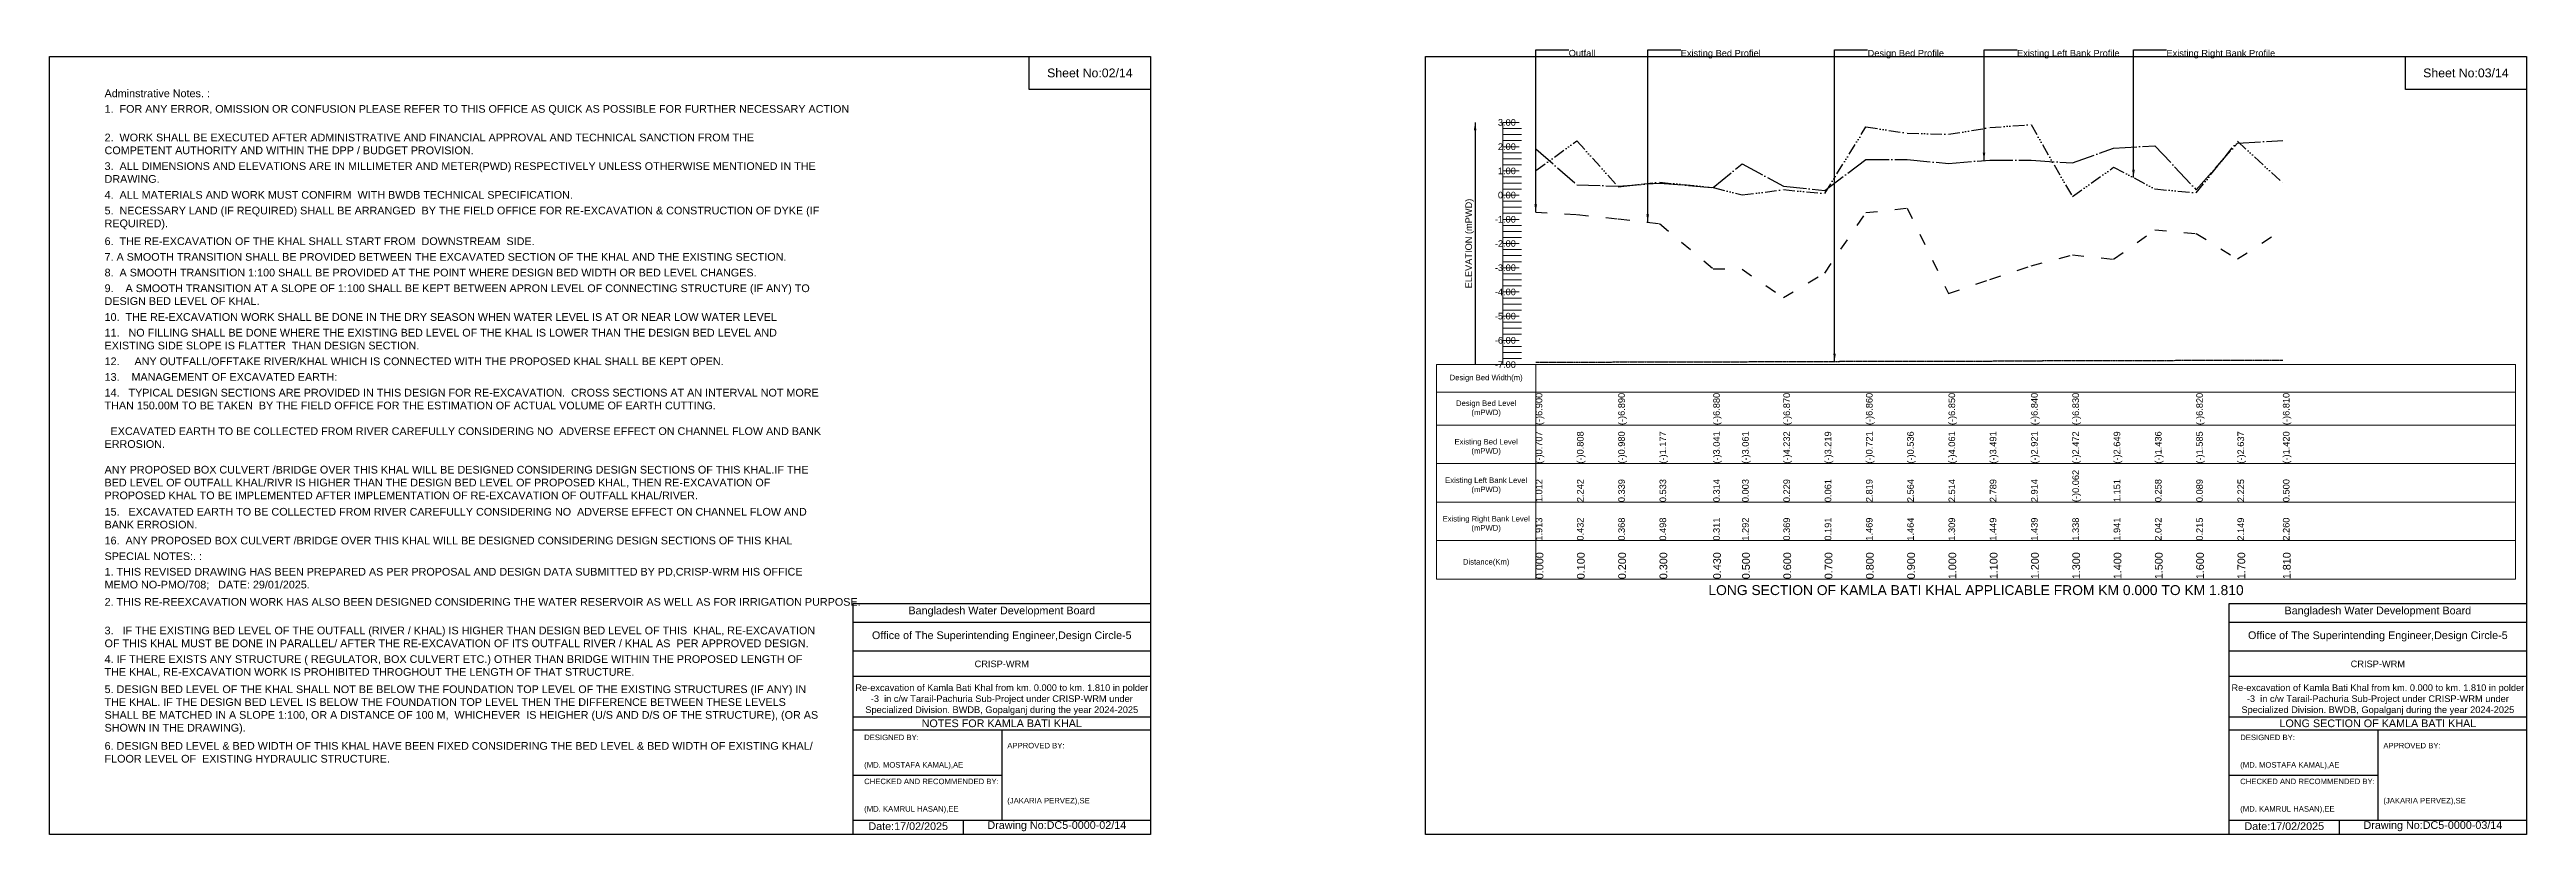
# Model space of a CAD drawing. Header units: inches. Extents: x 91000 to 238000, y -5656 to 51.
# Drawn here: x 110000 to 128000, y -5656 to 51 of the extents above; entities that cross this region are included whole.
import ezdxf

# ---------------------------------------------------------------- set-up
doc = ezdxf.new("R2010")
doc.units = ezdxf.units.IN
doc.header["$LTSCALE"] = 7
doc.header["$MEASUREMENT"] = 0
for name, pattern in [('ACAD_ISO03W100', [30, 12, -18]), ('ACAD_ISO04W100', [30, 24, -3, 0, -3]), ('ACAD_ISO14W100', [24, 12, -3, 0, -3, 0, -3, 0, -3]), ('CENTER', [2, 1.25, -0.25, 0.25, -0.25])]:
    doc.linetypes.add(name, pattern=pattern)
for name, color, linetype, lineweight in [('Design Bed Level Long Section', 7, 'CENTER', 25), ('Existing Bed Level for Long Section', 7, 'ACAD_ISO03W100', 25), ('Existing Left Bank of Long section', 7, 'ACAD_ISO04W100', 25), ('Existing Right Bank of Long Section', 7, 'ACAD_ISO14W100', 25), ('Long Section Border', 7, 'Continuous', 9), ('Long Section Labels', 7, 'Continuous', 9), ('Vscale for Long Section', 7, 'Continuous', 9)]:
    doc.layers.add(name, color=color, linetype=linetype, lineweight=lineweight)
doc.styles.get("Standard").update_dxf_attribs({"font": 'arial.ttf'})
doc.dimstyles.get("Standard").update_dxf_attribs({"dimtxt": 0.18, "dimasz": 0.18, "dimexe": 0.18, "dimexo": 0.0625, "dimgap": 0.09, "dimtad": 0, "dimtih": 1, "dimtoh": 1, "dimdec": 4, "dimzin": 0, "dimdsep": 46, "dimtxsty": 'Standard', "dimcen": 0.09, "dimadec": 0, "dimazin": 0, "dimtfac": 1, "dimtdec": 4, "dimtofl": 0, "dimtmove": 0, "dimatfit": 3, "dimfxl": 1, "dimtolj": 1, "dimtzin": 0, "dimarcsym": 0})

msp = doc.modelspace()

# ---------------------------------------------------------------- linework, layer by layer
for points in [[(110000, 0), (118000, 0), (118000, -5656), (110000, -5656)], [(117120, 0), (118000, 0), (118000, -240), (117120, -240)], [(120000, 0), (128000, 0), (128000, -5656), (120000, -5656)], [(127120, 0), (128000, 0), (128000, -240), (127120, -240)]]:
    msp.add_lwpolyline(points, close=True)
for points in [[(115840, -5656), (115840, -3976), (118000, -3976)], [(115840, -4112), (118000, -4112)], [(125840, -5656), (125840, -3976), (128000, -3976)], [(125840, -4112), (128000, -4112)], [(115840, -4320), (118000, -4320)], [(125840, -4320), (128000, -4320)], [(115840, -4504), (118000, -4504)], [(125840, -4504), (128000, -4504)], [(115840, -4800), (118000, -4800)], [(125840, -4800), (128000, -4800)], [(115840, -4896), (118000, -4896)], [(116920, -4896), (116920, -5552)], [(125840, -4896), (128000, -4896)], [(126920, -4896), (126920, -5552)], [(115840, -5224), (116920, -5224)], [(125840, -5224), (126920, -5224)], [(115840, -5552), (118000, -5552)], [(116640, -5552), (116640, -5656)], [(125840, -5552), (128000, -5552)], [(126640, -5552), (126640, -5656)]]:
    msp.add_lwpolyline(points)
at = {"layer": 'Design Bed Level Long Section'}
msp.add_lwpolyline([(120800, -2222), (121100, -2222), (121400, -2221), (121700, -2221), (122090, -2219), (122300, -2219), (122600, -2217), (122900, -2217), (123200, -2215), (123500, -2215), (123800, -2214), (124100, -2214), (124400, -2212), (124700, -2210), (125000, -2210), (125300, -2210), (125600, -2208), (125900, -2208), (126230, -2207)], dxfattribs=at)
at = {"layer": 'Existing Bed Level for Long Section'}
msp.add_lwpolyline([(120800, -1132), (121100, -1150), (121400, -1180), (121700, -1215), (122090, -1543), (122300, -1547), (122600, -1753), (122900, -1575), (123200, -1135), (123500, -1102), (123800, -1723), (124100, -1622), (124400, -1522), (124700, -1443), (125000, -1474), (125300, -1261), (125600, -1287), (125900, -1472), (126230, -1258)], dxfattribs=at)
at = {"layer": 'Existing Left Bank of Long section'}
msp.add_lwpolyline([(120800, -671), (121100, -932), (121400, -943), (121700, -920), (122090, -953), (122300, -781), (122600, -943), (122900, -974), (123200, -749), (123500, -750), (123800, -778), (124100, -753), (124400, -755), (124700, -773), (125000, -666), (125300, -649), (125600, -970), (125900, -630), (126230, -610)], dxfattribs=at)
at = {"layer": 'Existing Right Bank of Long Section'}
msp.add_lwpolyline([(120800, -830), (121100, -613), (121400, -948), (121700, -914), (122090, -953), (122300, -1007), (122600, -968), (122900, -997), (123200, -512), (123500, -557), (123800, -566), (124100, -517), (124400, -495), (124700, -1019), (125000, -805), (125300, -963), (125600, -992), (125900, -616), (126230, -920)], dxfattribs=at)
at = {"layer": 'Long Section Border'}
msp.add_lwpolyline([(120080, -2240), (127920, -2240), (127920, -3800), (120080, -3800)], close=True, dxfattribs=at)
for points in [[(120800, -2240), (120800, -3800)], [(120080, -2440), (127920, -2440)], [(120080, -2680), (127920, -2680)], [(120080, -2960), (127920, -2960)], [(120080, -3240), (127920, -3240)], [(120080, -3520), (127920, -3520)]]:
    msp.add_lwpolyline(points, dxfattribs=at)
at = {"layer": 'Vscale for Long Section'}
for points in [[(120560, -2240), (120560, -2064), (120560, -1888), (120560, -1712), (120560, -1536), (120560, -1360), (120560, -1184), (120560, -1008), (120560, -832), (120560, -656), (120560, -480)], [(120560, -480), (120680, -480)], [(120560, -524), (120696, -524)], [(120560, -568), (120696, -568)], [(120560, -612), (120696, -612)], [(120560, -656), (120680, -656)], [(120560, -700), (120696, -700)], [(120560, -744), (120696, -744)], [(120560, -788), (120696, -788)], [(120560, -832), (120680, -832)], [(120560, -876), (120696, -876)], [(120560, -920), (120696, -920)], [(120560, -964), (120696, -964)], [(120560, -1008), (120680, -1008)], [(120560, -1052), (120696, -1052)], [(120560, -1096), (120696, -1096)], [(120560, -1140), (120696, -1140)], [(120560, -1184), (120680, -1184)], [(120560, -1228), (120696, -1228)], [(120560, -1272), (120696, -1272)], [(120560, -1316), (120696, -1316)], [(120560, -1360), (120680, -1360)], [(120560, -1404), (120696, -1404)], [(120560, -1448), (120696, -1448)], [(120560, -1492), (120696, -1492)], [(120560, -1536), (120680, -1536)], [(120560, -1580), (120696, -1580)], [(120560, -1624), (120696, -1624)], [(120560, -1668), (120696, -1668)], [(120560, -1712), (120680, -1712)], [(120560, -1756), (120696, -1756)], [(120560, -1800), (120696, -1800)], [(120560, -1844), (120696, -1844)], [(120560, -1888), (120680, -1888)], [(120560, -1932), (120696, -1932)], [(120560, -1976), (120696, -1976)], [(120560, -2020), (120696, -2020)], [(120560, -2064), (120680, -2064)], [(120560, -2108), (120696, -2108)], [(120560, -2152), (120696, -2152)], [(120560, -2196), (120696, -2196)], [(120560, -2240), (120680, -2240)]]:
    msp.add_lwpolyline(points, dxfattribs=at)

# ---------------------------------------------------------------- texts
at = {"attachment_point": 5}
for s, insert, char_height in [('Sheet No:02/14', (117560, -120), 64), ('Sheet No:03/14', (127560, -120), 64), ('Bangladesh Water Development Board', (116920, -4036), 56), ('Bangladesh Water Development Board', (126920, -4036), 56), ('Office of The Superintending Engineer,Design Circle-5', (116920, -4216), 56), ('Office of The Superintending Engineer,Design Circle-5', (126920, -4216), 56)]:
    msp.add_mtext(s, dxfattribs=dict(at, insert=insert, char_height=char_height))
for s, insert, char_height, width, attachment_point in [('Adminstrative Notes. :', (110400, -240), 56, 5200, 1), ('1.  FOR ANY ERROR, OMISSION OR CONFUSION PLEASE REFER TO THIS OFFICE AS QUICK AS POSSIBLE FOR FURTHER NECESSARY ACTION', (110400, -353), 56, 5200, 1), ('2.  WORK SHALL BE EXECUTED AFTER ADMINISTRATIVE AND FINANCIAL APPROVAL AND TECHNICAL SANCTION FROM THE COMPETENT AUTHORITY AND WITHIN THE DPP / BUDGET PROVISION. ', (110400, -561), 56, 5200, 1), ('3.  ALL DIMENSIONS AND ELEVATIONS ARE IN MILLIMETER AND METER(PWD) RESPECTIVELY UNLESS OTHERWISE MENTIONED IN THE DRAWING.', (110400, -769), 56, 5200, 1), ('4.  ALL MATERIALS AND WORK MUST CONFIRM  WITH BWDB TECHNICAL SPECIFICATION.', (110400, -978), 56, 5200, 1), ('5.  NECESSARY LAND (IF REQUIRED) SHALL BE ARRANGED  BY THE FIELD OFFICE FOR RE-EXCAVATION & CONSTRUCTION OF DYKE (IF REQUIRED).', (110400, -1092), 56, 5200, 1), ('6.  THE RE-EXCAVATION OF THE KHAL SHALL START FROM  DOWNSTREAM  SIDE.', (110400, -1315), 56, 5200, 1), ('7. A SMOOTH TRANSITION SHALL BE PROVIDED BETWEEN THE EXCAVATED SECTION OF THE KHAL AND THE EXISTING SECTION.', (110400, -1429), 56, 5200, 1), ('8.  A SMOOTH TRANSITION 1:100 SHALL BE PROVIDED AT THE POINT WHERE DESIGN BED WIDTH OR BED LEVEL CHANGES.', (110400, -1543), 56, 5200, 1), ('9.    A SMOOTH TRANSITION AT A SLOPE OF 1:100 SHALL BE KEPT BETWEEN APRON LEVEL OF CONNECTING STRUCTURE (IF ANY) TO DESIGN BED LEVEL OF KHAL.', (110400, -1657), 56, 5200, 1), ('10.  THE RE-EXCAVATION WORK SHALL BE DONE IN THE DRY SEASON WHEN WATER LEVEL IS AT OR NEAR LOW WATER LEVEL', (110400, -1866), 56, 5200, 1), ('11.   NO FILLING SHALL BE DONE WHERE THE EXISTING BED LEVEL OF THE KHAL IS LOWER THAN THE DESIGN BED LEVEL AND EXISTING SIDE SLOPE IS FLATTER  THAN DESIGN SECTION.', (110400, -1980), 56, 5200, 1), ('12.     ANY OUTFALL/OFFTAKE RIVER/KHAL WHICH IS CONNECTED WITH THE PROPOSED KHAL SHALL BE KEPT OPEN.', (110400, -2188), 56, 5200, 1), ('13.    MANAGEMENT OF EXCAVATED EARTH:', (110400, -2302), 56, 5200, 1), ('14.   TYPICAL DESIGN SECTIONS ARE PROVIDED IN THIS DESIGN FOR RE-EXCAVATION.  CROSS SECTIONS AT AN INTERVAL NOT MORE THAN 150.00M TO BE TAKEN  BY THE FIELD OFFICE FOR THE ESTIMATION OF ACTUAL VOLUME OF EARTH CUTTING. ^J^J  EXCAVATED EARTH TO BE COLLECTED FROM RIVER CAREFULLY CONSIDERING NO  ADVERSE EFFECT ON CHANNEL FLOW AND BANK ERROSION.^J^JANY PROPOSED BOX CULVERT /BRIDGE OVER THIS KHAL WILL BE DESIGNED CONSIDERING DESIGN SECTIONS OF THIS KHAL.IF THE BED LEVEL OF OUTFALL KHAL/RIVR IS HIGHER THAN THE DESIGN BED LEVEL OF PROPOSED KHAL, THEN RE-EXCAVATION OF PROPOSED KHAL TO BE IMPLEMENTED AFTER IMPLEMENTATION OF RE-EXCAVATION OF OUTFALL KHAL/RIVER.', (110400, -2416), 56, 5200, 1), ('15.   EXCAVATED EARTH TO BE COLLECTED FROM RIVER CAREFULLY CONSIDERING NO  ADVERSE EFFECT ON CHANNEL FLOW AND BANK ERROSION.', (110400, -3282), 56, 5200, 1), ('16.  ANY PROPOSED BOX CULVERT /BRIDGE OVER THIS KHAL WILL BE DESIGNED CONSIDERING DESIGN SECTIONS OF THIS KHAL', (110400, -3491), 56, 5200, 1), ('SPECIAL NOTES:. :', (110400, -3605), 56, 5200, 1), ('1. THIS REVISED DRAWING HAS BEEN PREPARED AS PER PROPOSAL AND DESIGN DATA SUBMITTED BY PD,CRISP-WRM HIS OFFICE MEMO NO-PMO/708;   DATE: 29/01/2025. ', (110400, -3718), 56, 5200, 1), ('2. THIS RE-REEXCAVATION WORK HAS ALSO BEEN DESIGNED CONSIDERING THE WATER RESERVOIR AS WELL AS FOR IRRIGATION PURPOSE.  ', (110400, -3937), 56, 5200, 1), ('3.   IF THE EXISTING BED LEVEL OF THE OUTFALL (RIVER / KHAL) IS HIGHER THAN DESIGN BED LEVEL OF THIS  KHAL, RE-EXCAVATION OF THIS KHAL MUST BE DONE IN PARALLEL/ AFTER THE RE-EXCAVATION OF ITS OUTFALL RIVER / KHAL AS  PER APPROVED DESIGN.^J', (110400, -4145), 56, 5200, 1), ('4. IF THERE EXISTS ANY STRUCTURE ( REGULATOR, BOX CULVERT ETC.) OTHER THAN BRIDGE WITHIN THE PROPOSED LENGTH OF THE KHAL, RE-EXCAVATION WORK IS PROHIBITED THROGHOUT THE LENGTH OF THAT STRUCTURE.', (110400, -4353), 56, 5200, 1), ('CRISP-WRM', (116920, -4416), 48, 2240, 5), ('CRISP-WRM', (126920, -4416), 48, 2240, 5), ('5. DESIGN BED LEVEL OF THE KHAL SHALL NOT BE BELOW THE FOUNDATION TOP LEVEL OF THE EXISTING STRUCTURES (IF ANY) IN THE KHAL. IF THE DESIGN BED LEVEL IS BELOW THE FOUNDATION TOP LEVEL THEN THE DIFFERENCE BETWEEN THESE LEVELS SHALL BE MATCHED IN A SLOPE 1:100, OR A DISTANCE OF 100 M,  WHICHEVER  IS HEIGHER (U/S AND D/S OF THE STRUCTURE), (OR AS SHOWN IN THE DRAWING).^J', (110400, -4572), 56, 5200, 1), ('Re-excavation of Kamla Bati Khal from km. 0.000 to km. 1.810 in polder -3  in c/w Tarail-Pachuria Sub-Project under CRISP-WRM under Specialized Division. BWDB, Gopalganj during the year 2024-2025', (116920, -4676), 48, 2160, 5), ('Re-excavation of Kamla Bati Khal from km. 0.000 to km. 1.810 in polder -3  in c/w Tarail-Pachuria Sub-Project under CRISP-WRM under Specialized Division. BWDB, Gopalganj during the year 2024-2025', (126920, -4676), 48, 2160, 5), ('NOTES FOR KAMLA BATI KHAL', (116920, -4848), 56, 2240, 5), ('LONG SECTION OF KAMLA BATI KHAL', (126920, -4848), 56, 2240, 5), ('6. DESIGN BED LEVEL & BED WIDTH OF THIS KHAL HAVE BEEN FIXED CONSIDERING THE BED LEVEL & BED WIDTH OF EXISTING KHAL/ FLOOR LEVEL OF  EXISTING HYDRAULIC STRUCTURE.^J', (110400, -4984), 56, 5200, 1), ('DESIGNED BY:^J^J^J(MD. MOSTAFA KAMAL),AE', (115920, -5056), 40, 1120, 4), ('APPROVED BY:^J^J^J^J^J^J(JAKARIA PERVEZ),SE', (116960, -5216), 40, 1120, 4), ('DESIGNED BY:^J^J^J(MD. MOSTAFA KAMAL),AE', (125920, -5056), 40, 1120, 4), ('APPROVED BY:^J^J^J^J^J^J(JAKARIA PERVEZ),SE', (126960, -5216), 40, 1120, 4), ('CHECKED AND RECOMMENDED BY:^J^J^J(MD. KAMRUL HASAN),EE', (115920, -5376), 40, 1120, 4), ('CHECKED AND RECOMMENDED BY:^J^J^J(MD. KAMRUL HASAN),EE', (125920, -5376), 40, 1120, 4), ('Date:17/02/2025', (116240, -5596), 56, 1120, 5), ('Drawing No:DC5-0000-02/14', (117320, -5596), 56, 1760, 5), ('Date:17/02/2025', (126240, -5596), 56, 1120, 5), ('Drawing No:DC5-0000-03/14', (127320, -5596), 56, 1760, 5)]:
    msp.add_mtext(s, dxfattribs=dict(insert=insert, char_height=char_height, width=width, attachment_point=attachment_point))
at = {"layer": 'Long Section Border', "attachment_point": 5}
for s, insert, char_height in [('Design Bed Width(m)', (120440, -2340), 40), ('Design Bed Level^J(mPWD)', (120440, -2560), 40), ('Existing Bed Level^J(mPWD)', (120440, -2840), 40), ('Existing Left Bank Level^J(mPWD)', (120440, -3120), 40), ('Existing Right Bank Level^J(mPWD)', (120440, -3400), 40), ('Distance(Km)', (120440, -3680), 40), ('LONG SECTION OF KAMLA BATI KHAL APPLICABLE FROM KM 0.000 TO KM 1.810', (124000, -3880), 72)]:
    msp.add_mtext(s, dxfattribs=dict(at, insert=insert, char_height=char_height))
at = {"layer": 'Long Section Labels', "char_height": 48, "attachment_point": 1}
for s, insert in [('Outfall', (121040, 48)), ('Existing Bed Profiel', (121854, 48)), ('Design Bed Profile', (123212, 48)), ('Existing Left Bank Profile', (124298, 48)), ('Existing Right Bank Profile', (125384, 48))]:
    msp.add_mtext(s, dxfattribs=dict(at, insert=insert))
at = {"layer": 'Vscale for Long Section', "char_height": 48, "attachment_point": 6}
for s, insert in [('3.00', (120656, -480)), ('2.00', (120656, -656)), ('1.00', (120656, -832)), ('0.00', (120656, -1008)), ('-1.00', (120656, -1184)), ('-2.00', (120656, -1360)), ('-3.00', (120656, -1536)), ('-4.00', (120656, -1712)), ('-5.00', (120656, -1888)), ('-6.00', (120656, -2064)), ('-7.00', (120656, -2240))]:
    msp.add_mtext(s, dxfattribs=dict(at, insert=insert))
at = {"layer": 'Vscale for Long Section', "rotation": 90}
for s, insert, char_height, attachment_point in [('ELEVATION (mPWD)', (120320, -1360), 48, 5), ('(-)6.900', (120800, -2680), 48, 1), ('(-)6.900', (120800, -2680), 48, 1), ('(-)6.890', (121400, -2680), 48, 1), ('(-)6.890', (121400, -2680), 48, 1), ('(-)6.880', (122090, -2680), 48, 1), ('(-)6.880', (122090, -2680), 48, 1), ('(-)6.870', (122600, -2680), 48, 1), ('(-)6.870', (122600, -2680), 48, 1), ('(-)6.860', (123200, -2680), 48, 1), ('(-)6.860', (123200, -2680), 48, 1), ('(-)6.850', (123800, -2680), 48, 1), ('(-)6.850', (123800, -2680), 48, 1), ('(-)6.840', (124400, -2680), 48, 1), ('(-)6.830', (124700, -2680), 48, 1), ('(-)6.830', (124700, -2680), 48, 1), ('(-)6.830', (124700, -2680), 48, 1), ('(-)6.820', (125600, -2680), 48, 1), ('(-)6.820', (125600, -2680), 48, 1), ('(-)6.810', (126230, -2680), 48, 1), ('(-)0.707', (120800, -2960), 48, 1), ('(-)0.808', (121100, -2960), 48, 1), ('(-)0.980', (121400, -2960), 48, 1), ('(-)1.177', (121700, -2960), 48, 1), ('(-)3.041', (122090, -2960), 48, 1), ('(-)3.061', (122300, -2960), 48, 1), ('(-)4.232', (122600, -2960), 48, 1), ('(-)3.219', (122900, -2960), 48, 1), ('(-)0.721', (123200, -2960), 48, 1), ('(-)0.536', (123500, -2960), 48, 1), ('(-)4.061', (123800, -2960), 48, 1), ('(-)3.491', (124100, -2960), 48, 1), ('(-)2.921', (124400, -2960), 48, 1), ('(-)2.472', (124700, -2960), 48, 1), ('(-)2.649', (125000, -2960), 48, 1), ('(-)1.436', (125300, -2960), 48, 1), ('(-)1.585', (125600, -2960), 48, 1), ('(-)2.637', (125900, -2960), 48, 1), ('(-)1.420', (126230, -2960), 48, 1), ('(-)0.062', (124700, -3240), 48, 1), ('1.012', (120800, -3240), 48, 1), ('2.242', (121100, -3240), 48, 1), ('0.339', (121400, -3240), 48, 1), ('0.533', (121700, -3240), 48, 1), ('0.314', (122090, -3240), 48, 1), ('0.003', (122300, -3240), 48, 1), ('0.229', (122600, -3240), 48, 1), ('0.061', (122900, -3240), 48, 1), ('2.819', (123200, -3240), 48, 1), ('2.564', (123500, -3240), 48, 1), ('2.514', (123800, -3240), 48, 1), ('2.789', (124100, -3240), 48, 1), ('2.914', (124400, -3240), 48, 1), ('1.151', (125000, -3240), 48, 1), ('0.258', (125300, -3240), 48, 1), ('0.089', (125600, -3240), 48, 1), ('2.225', (125900, -3240), 48, 1), ('0.500', (126230, -3240), 48, 1), ('1.913', (120800, -3520), 48, 1), ('0.432', (121100, -3520), 48, 1), ('0.368', (121400, -3520), 48, 1), ('0.498', (121700, -3520), 48, 1), ('0.311', (122090, -3520), 48, 1), ('1.292', (122300, -3520), 48, 1), ('0.369', (122600, -3520), 48, 1), ('0.191', (122900, -3520), 48, 1), ('1.469', (123200, -3520), 48, 1), ('1.464', (123500, -3520), 48, 1), ('1.309', (123800, -3520), 48, 1), ('1.449', (124100, -3520), 48, 1), ('1.439', (124400, -3520), 48, 1), ('1.338', (124700, -3520), 48, 1), ('1.941', (125000, -3520), 48, 1), ('2.042', (125300, -3520), 48, 1), ('0.215', (125600, -3520), 48, 1), ('2.149', (125900, -3520), 48, 1), ('2.260', (126230, -3520), 48, 1), ('0.000', (120800, -3800), 56, 1), ('0.100', (121100, -3800), 56, 1), ('0.200', (121400, -3800), 56, 1), ('0.300', (121700, -3800), 56, 1), ('0.430', (122090, -3800), 56, 1), ('0.500', (122300, -3800), 56, 1), ('0.600', (122600, -3800), 56, 1), ('0.700', (122900, -3800), 56, 1), ('0.800', (123200, -3800), 56, 1), ('0.900', (123500, -3800), 56, 1), ('1.000', (123800, -3800), 56, 1), ('1.100', (124100, -3800), 56, 1), ('1.200', (124400, -3800), 56, 1), ('1.300', (124700, -3800), 56, 1), ('1.400', (125000, -3800), 56, 1), ('1.500', (125300, -3800), 56, 1), ('1.600', (125600, -3800), 56, 1), ('1.700', (125900, -3800), 56, 1), ('1.810', (126230, -3800), 56, 1)]:
    msp.add_mtext(s, dxfattribs=dict(at, insert=insert, char_height=char_height, attachment_point=attachment_point))

# ---------------------------------------------------------------- leaders
at = {"layer": 'Long Section Labels', "annotation_type": 0, "has_hookline": 1, "hookline_direction": 0}
for points, text_width in [([(120800, -1132), (120800, 48), (121040, 48)], 186), ([(121614, -1205), (121614, 48), (121854, 48)], 571), ([(122972, -2217), (122972, 48), (123212, 48)], 547), ([(124058, -756), (124058, 48), (124298, 48)], 737), ([(125144, -881), (125144, 48), (125384, 48)], 782)]:
    msp.add_leader(points, dimstyle='Standard', override={"dimasz": 57.6}, dxfattribs=dict(at, text_width=text_width))
at = {"layer": 'Vscale for Long Section'}
msp.add_leader([(120360, -480), (120360, -2240)], dimstyle='Standard', override={"dimasz": 57.6}, dxfattribs=at)

doc.saveas('drawing.dxf')
